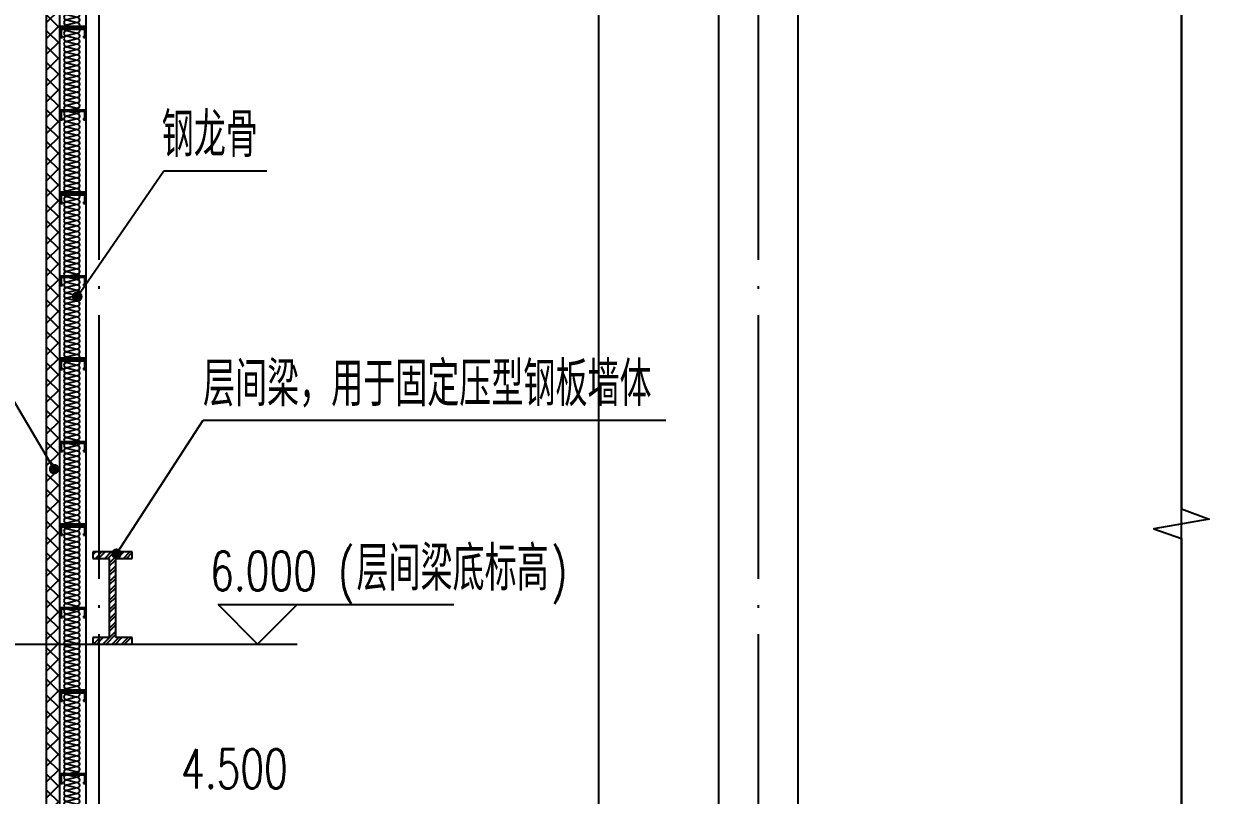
# Model space of a CAD drawing. Extents: x -1899985 to -450366, y 556196 to 2151267.
# Drawn here: x -1581744 to -1572750, y 573110 to 578964 of the extents above; entities that cross this region are included whole.
import ezdxf
from ezdxf.xclip import XClip

# ---------------------------------------------------------------- set-up
doc = ezdxf.new("R2010")
doc.units = 0
doc.header["$LTSCALE"] = 1000
doc.header["$MEASUREMENT"] = 0
doc.header["$XCLIPFRAME"] = 2
doc.linetypes.add('DOTE', pattern=[2.42, 2, -0.2, 0.02, -0.2])
for name, color, linetype in [('A-AXIS-DOTE', 14, 'DOTE'), ('A-AXIS-SYMB', 3, 'Continuous'), ('A-HATCH-2', 251, 'Continuous'), ('A-LIN-V', 9, 'Continuous'), ('AS-WALL', 40, 'Continuous'), ('COLUMN', 9, 'Continuous'), ('DIM_ELEV', 3, 'Continuous'), ('DIM_SYMB', 3, 'Continuous'), ('PUB_HATCH', 8, 'Continuous'), ('PUB_TEXT', 7, 'Continuous'), ('建-墙-填充', 8, 'Continuous'), ('建-柱-钢', 9, 'Continuous')]:
    doc.layers.add(name, color=color, linetype=linetype)
doc.styles.add('_TCH_DIM', font='SIMPLEX', dxfattribs={"bigfont": 'GBCBIG'})

# ---------------------------------------------------------------- blocks, each defined once
blk = doc.blocks.new('G$C845E5159')
at = {"layer": 'COLUMN'}
blk.add_lwpolyline([(300, 700), (300, -11000), (-300, -11000), (-300, 700), (300, 700)], dxfattribs=at)
blk = doc.blocks.new('G$CBF9D2CED')
at = {"layer": '建-墙-填充'}
h = blk.add_hatch(dxfattribs=at)
h.set_pattern_fill('金属', color=256, scale=20, style=0)
h.set_pattern_definition([(45, (0, 0), (-35.3553, 35.3553), []), (45, (23.57, 0), (-35.3553, 35.3553), [])])
h.paths.add_polyline_path([(-150, 0), (-150, -50), (-25, -50), (-25, -650), (-150, -650), (-150, -700), (150, -700), (150, -650), (25, -650), (25, -50), (150, -50), (150, 0)])
at = {"layer": '建-柱-钢'}
for p, q in [((-150, 0), (-150, -50)), ((150, 0), (-150, 0)), ((150, -50), (150, 0)), ((-150, -50), (-25, -50)), ((-25, -50), (-25, -650)), ((25, -650), (25, -50)), ((25, -50), (150, -50)), ((-25, -650), (-150, -650)), ((-150, -650), (-150, -700)), ((-150, -700), (150, -700)), ((150, -650), (25, -650)), ((150, -700), (150, -650))]:
    blk.add_line(p, q, dxfattribs=at)
blk = doc.blocks.new('CURVEPATTERNLIB$SYSLIB$岩棉板')
at = {"color": 0}
for p, q in [((0, -17), (12, -67)), ((12, -67), (24, -17))]:
    blk.add_line(p, q, dxfattribs=at)
for centre, start, end in [((12, -17), 0, 180), ((0, -67), 270, 0), ((24, -67), 180, 270)]:
    blk.add_arc(centre, 12, start, end, dxfattribs=at)
blk = doc.blocks.new('CURVEPATTERNLIB$SYSLIB$防水材料1')
at = {"layer": 'PUB_HATCH'}
h = blk.add_hatch(dxfattribs=at)
h.set_pattern_fill('ANSI31', color=256, scale=10, angle=90, style=0)
h.set_pattern_definition([(45, (-196995.837, -685381.036), (11.22532015, -11.22532015), [])])
h.paths.add_polyline_path([(35, 0), (0, 0), (0, -100), (35, -100), (35, -90), (30, -90), (30, -95), (5, -95), (5, -5), (30, -5), (30, -10), (35, -10)])
h = blk.add_hatch(dxfattribs=at)
h.set_pattern_fill('ANSI31', color=256, scale=10, angle=90, style=0)
h.set_pattern_definition([(45, (-196695.837, -685381.036), (11.22532015, -11.22532015), [])])
h.paths.add_polyline_path([(335, 0), (300, 0), (300, -100), (335, -100), (335, -90), (330, -90), (330, -95), (305, -95), (305, -5), (330, -5), (330, -10), (335, -10)])
at = {"layer": 'A-LIN-V', "extrusion": (-3.26108e-18, 2.41725e-31, -1)}
blk.add_line((600, 0), (600, -100), dxfattribs=at)
at = {"layer": 'A-LIN-V'}
for p, q in [((30, -10), (35, -10)), ((330, -10), (335, -10)), ((30, -90), (35, -90)), ((330, -90), (335, -90))]:
    blk.add_line(p, q, dxfattribs=at)
at = {"layer": 'A-LIN-V', "extrusion": (-3.26108e-18, 2.41725e-31, -1)}
for points in [[(-35, -10), (-35, 0), (0, 0), (0, -100), (-35, -100), (-35, -90)], [(-335, -10), (-335, 0), (-300, 0), (-300, -100), (-335, -100), (-335, -90)], [(-30, -10), (-30, -5), (-5, -5), (-5, -95), (-30, -95), (-30, -90)], [(-330, -10), (-330, -5), (-305, -5), (-305, -95), (-330, -95), (-330, -90)]]:
    blk.add_lwpolyline(points, dxfattribs=at)
at = {"layer": 'A-LIN-V', "xscale": 0.8142221102150538, "yscale": 0.8108108108108109, "zscale": 0.8142221102150538}
for p in [(0, -20.1), (19.5, -20.1), (39.1, -20.1), (58.6, -20.1), (78.2, -20.1), (97.7, -20.1), (117.2, -20.1), (136.8, -20.1), (156.3, -20.1), (175.9, -20.1), (195.4, -20.1), (215, -20.1), (234.5, -20.1), (254, -20.1), (273.6, -20.1), (293.1, -20.1), (312.7, -20.1), (332.2, -20.1), (351.7, -20.1), (371.3, -20.1), (390.8, -20.1), (410.4, -20.1), (429.9, -20.1), (449.5, -20.1), (469, -20.1), (488.5, -20.1), (508.1, -20.1), (527.6, -20.1), (547.2, -20.1), (566.7, -20.1), (586.2, -20.1)]:
    blk.add_blockref('CURVEPATTERNLIB$SYSLIB$岩棉板', p, dxfattribs=at)

msp = doc.modelspace()

# ---------------------------------------------------------------- hatches: boundary and pattern name
at = {"layer": 'PUB_HATCH'}
h = msp.add_hatch(dxfattribs=at)
h.set_pattern_fill('多孔材料', color=256, scale=30, style=0)
h.set_pattern_definition([(45, (60, 0), (-60.000061, 60.000061), []), (135, (60, 0), (-60.000061, -60.000061), [])])
h.paths.add_polyline_path([(-1581470.6, 570657.5), (-1581470.6, 582707.5), (-1581570.6, 582707.5), (-1581570.6, 570657.5)])

# ---------------------------------------------------------------- linework, layer by layer
at = {"layer": 'A-AXIS-DOTE'}
for p, q in [((-1581170.6, 565072.8), (-1581170.6, 585146)), ((-1576170.6, 565072.8), (-1576170.6, 585146)), ((-1582052, 574257.5), (-1579696.5, 574257.5))]:
    msp.add_line(p, q, dxfattribs=at)
at = {"layer": 'A-AXIS-SYMB'}
for p, q in [((-1581337.7, 576892.6), (-1580680.2, 577847.3)), ((-1580680.2, 577847.3), (-1579899.2, 577847.3)), ((-1581513.2, 575584.4), (-1582077.5, 576539.1)), ((-1581039.8, 574942.4), (-1580382.3, 575956.9)), ((-1580382.3, 575956.9), (-1576872, 575956.9))]:
    msp.add_line(p, q, dxfattribs=at)
at = {"layer": 'A-AXIS-SYMB', "const_width": 40}
for points in [[(-1581349, 576876.1, 1), (-1581326.3, 576909.1, 1)], [(-1581503, 575567.2, 1), (-1581523.4, 575601.6, 1)], [(-1581050.7, 574925.6, 1), (-1581028.9, 574959.2, 1)]]:
    msp.add_lwpolyline(points, format="xyb", close=True, dxfattribs=at)
at = {"layer": 'A-LIN-V'}
msp.add_lwpolyline([(-1581270.6, 572757.5), (-1581270.6, 582707.5)], dxfattribs=at)
at = {"layer": 'AS-WALL'}
for p, q in [((-1581570.6, 570657.5), (-1581570.6, 582707.5)), ((-1581470.6, 570657.5), (-1581470.6, 582707.5))]:
    msp.add_line(p, q, dxfattribs=at)
at = {"layer": 'DIM_ELEV'}
for p, q in [((-1579969.4, 574257.5), (-1580269.4, 574557.5)), ((-1580269.4, 574557.5), (-1578481.4, 574557.5)), ((-1579969.4, 574257.5), (-1579669.4, 574557.5)), ((-1580970.6, 574257.5), (-1579669.4, 574257.5))]:
    msp.add_line(p, q, dxfattribs=at)
at = {"layer": 'DIM_SYMB'}
msp.add_lwpolyline([(-1572960.3, 584475.8), (-1572960.3, 575282.3), (-1572750.3, 575205.9), (-1573170.3, 575131.8), (-1572960.3, 575057.3), (-1572960.3, 565863.8)], dxfattribs=at)

# ---------------------------------------------------------------- block references
at = {"layer": 'A-HATCH-2', "xscale": 2.07789527983807, "yscale": 1.999999999990687, "zscale": 1.999999999990687, "rotation": 269.9999999972882}
for p in [(-1581270.6, 580190), (-1581270.6, 578931.2), (-1581270.6, 577672.5), (-1581270.6, 576413.7), (-1581270.6, 575155), (-1581270.6, 573896.2)]:
    msp.add_blockref('CURVEPATTERNLIB$SYSLIB$防水材料1', p, dxfattribs=at)
at = {"layer": 'A-LIN-V'}
ref = msp.add_blockref('G$C845E5159', (-1576170.6, 579257.5), dxfattribs=at)
XClip(ref).set_block_clipping_path([(-1212.3866562452, -12616.0079631957), (3210.2872155558, 6145.0097708304)])
msp.add_blockref('G$CBF9D2CED', (-1581070.6, 574957.5), dxfattribs=at)

# ---------------------------------------------------------------- texts
at = {"layer": 'PUB_TEXT', "style": '_TCH_DIM'}
for s, height, p in [('钢龙骨', 337.59, (-1580696.7, 577952.3)), ('层间梁，用于固定压型钢板墙体', 337.589, (-1580383.9, 576061.9)), ('层间梁底标高', 337.59, (-1579219.6, 574662.5))]:
    msp.add_text(s, height=height, dxfattribs=at).set_placement(p)
at = {"layer": 'PUB_TEXT', "style": '_TCH_DIM', "width": 0.705882}
for s, p in [('6.000', (-1580329.6, 574662.5)), ('(', (-1579359.6, 574662.5)), (')', (-1577745.1, 574662.5)), ('4.500', (-1580550.3, 573162.5))]:
    msp.add_text(s, height=297.5, dxfattribs=at).set_placement(p)

doc.saveas('drawing.dxf')
